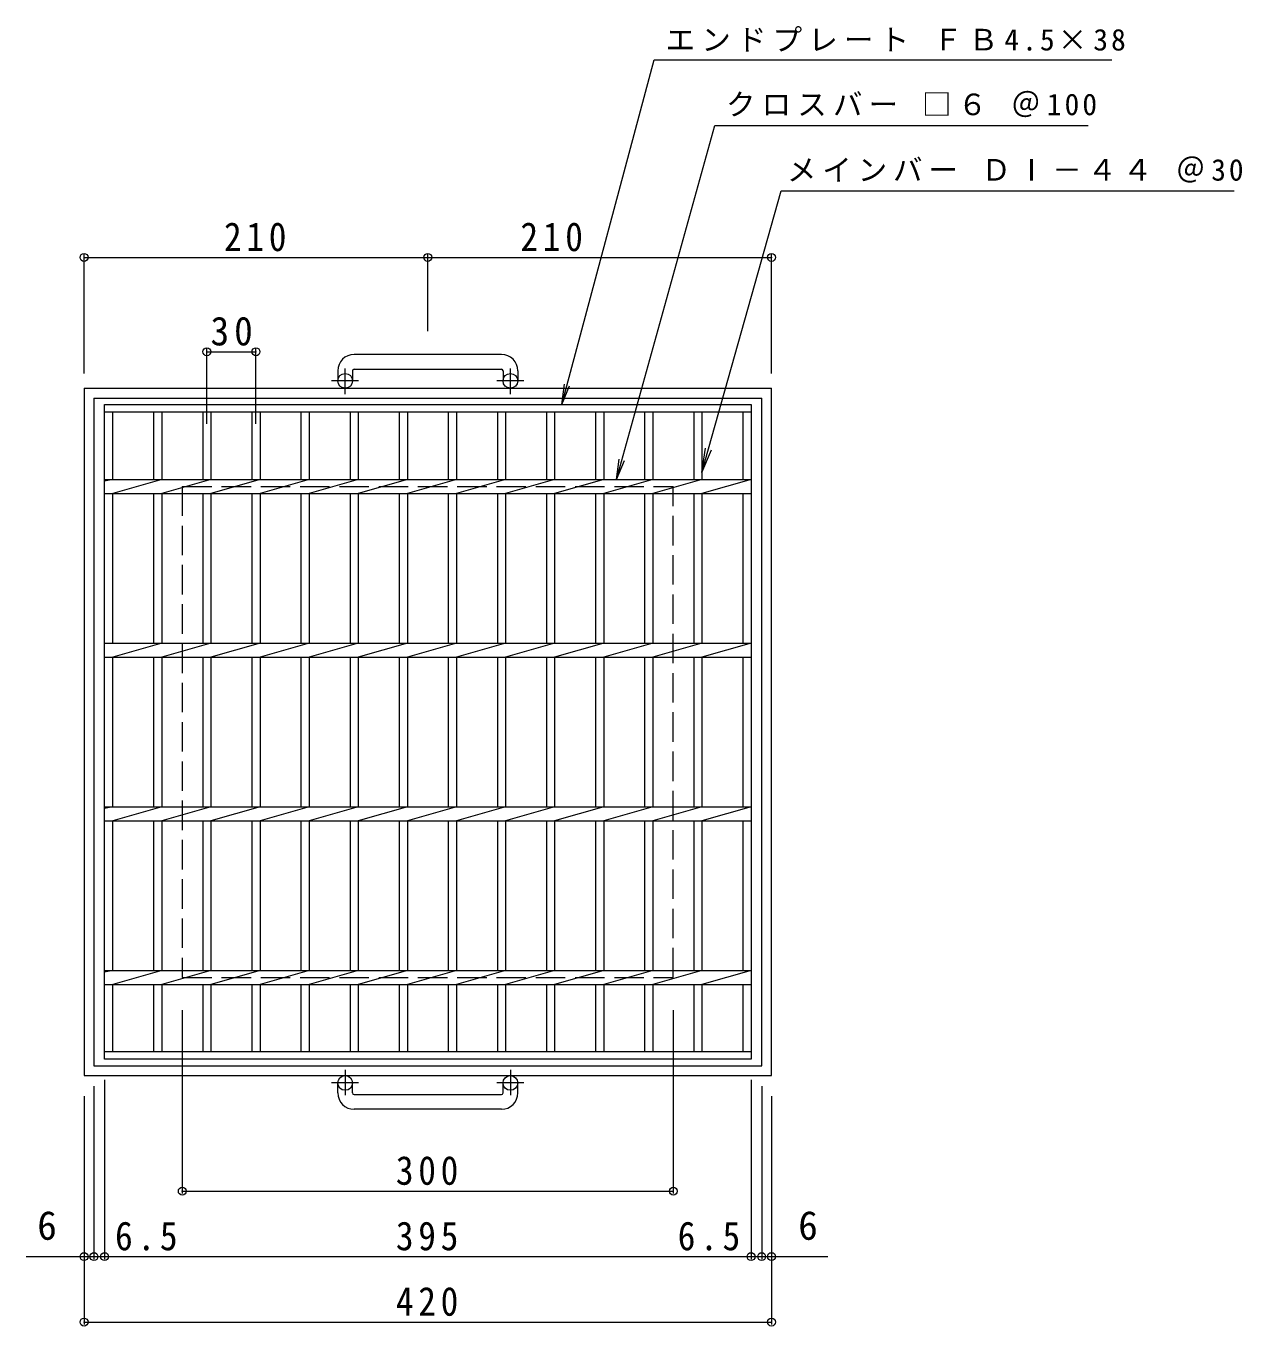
# Model space of a CAD drawing. Units: millimetres, scale not verified. Extents: x -692 to 1015, y -820 to 694.
# Drawn here: x -692 to 51, y -100 to 694 of the extents above; entities that cross this region are included whole.
import ezdxf
from ezdxf.enums import TextEntityAlignment as Align

# ---------------------------------------------------------------- set-up
doc = ezdxf.new("R2010")
doc.units = ezdxf.units.MM
doc.header["$LTSCALE"] = 6
doc.header["$PDMODE"] = 32
doc.header["$PDSIZE"] = 4.8
doc.linetypes.add('CHAIN1', pattern=[8, 5, -1, 1, -1])
doc.linetypes.add('DASHED3', pattern=[4, 3, -1])
for name, color, linetype, lineweight in [('A-1_ピット', 2, 'Continuous', 9), ('A-2_蓋', 3, 'Continuous', 9), ('A-4_寸法', 7, 'Continuous', 9)]:
    doc.layers.add(name, color=color, linetype=linetype, lineweight=lineweight)
doc.styles.add('ＭＳ ゴシック', font='')
doc.styles.get('ＭＳ ゴシック').set_extended_font_data('MS Gothic')

msp = doc.modelspace()

# ---------------------------------------------------------------- linework, layer by layer
at = {"layer": 'A-1_ピット'}
for p, q in [((-401.757, 493.173), (-491.757, 493.173)), ((-501.757, 483.174), (-501.757, 477.074)), ((-492.757, 483.174), (-492.757, 477.074)), ((-491.757, 484.173), (-401.757, 484.173)), ((-400.757, 483.174), (-400.757, 477.074)), ((-391.757, 483.174), (-391.757, 477.074)), ((-656.757, 472.574), (-656.757, 52.574)), ((-656.757, 472.574), (-236.757, 472.574)), ((-236.757, 52.574), (-236.757, 472.574)), ((-650.757, 466.573), (-242.757, 466.573)), ((-242.757, 58.574), (-242.757, 466.573)), ((-656.757, 52.574), (-236.757, 52.574)), ((-501.757, 41.973), (-501.757, 48.073)), ((-492.757, 41.973), (-492.757, 48.073)), ((-400.757, 41.973), (-400.757, 48.073)), ((-391.757, 41.973), (-391.757, 48.073)), ((-491.757, 40.973), (-401.757, 40.973)), ((-401.757, 31.973), (-491.757, 31.973))]:
    msp.add_line(p, q, dxfattribs=at)
at = {"layer": 'A-1_ピット', "linetype": 'CHAIN1'}
for p, q in [((-497.257, 468.966), (-497.257, 484.564)), ((-396.257, 468.966), (-396.257, 484.564)), ((-489.094, 477.074), (-505.501, 477.074)), ((-388.094, 477.074), (-404.501, 477.074)), ((-497.257, 56.18), (-497.257, 40.583)), ((-396.257, 56.18), (-396.257, 40.583)), ((-489.094, 48.073), (-505.501, 48.073)), ((-388.094, 48.073), (-404.501, 48.073))]:
    msp.add_line(p, q, dxfattribs=at)
at = {"layer": 'A-1_ピット', "linetype": 'DASHED3'}
msp.add_line((-596.757, 412.574), (-296.757, 412.574), dxfattribs=at)
at = {"layer": 'A-1_ピット'}
msp.add_lwpolyline([(-650.757, 466.573), (-650.757, 58.574), (-242.757, 58.574)], dxfattribs=at)
at = {"layer": 'A-1_ピット', "linetype": 'DASHED3'}
msp.add_lwpolyline([(-596.757, 412.574), (-596.757, 112.573), (-296.757, 112.573), (-296.757, 412.574)], dxfattribs=at)
at = {"layer": 'A-1_ピット'}
for centre in [(-497.257, 477.074), (-396.257, 477.074), (-497.257, 48.073), (-396.257, 48.073)]:
    msp.add_circle(centre, 4.5, dxfattribs=at)
for centre, radius, start, end in [((-491.757, 483.174), 10, 90, 180), ((-401.757, 483.174), 10, 0, 90), ((-491.757, 483.174), 1, 90, 180), ((-401.757, 483.174), 1, 0, 90), ((-491.757, 41.973), 10, 180, 270), ((-491.757, 41.973), 1, 180, 270), ((-401.757, 41.973), 10, 270, 0), ((-401.757, 41.973), 1, 270, 0)]:
    msp.add_arc(centre, radius, start, end, dxfattribs=at)
at = {"layer": 'A-2_蓋'}
for p, q in [((-644.257, 62.573), (-644.257, 462.573)), ((-644.257, 458.074), (-249.257, 458.074)), ((-639.257, 416.813), (-639.257, 458.074)), ((-614.256, 458.074), (-614.256, 416.813)), ((-609.257, 458.074), (-609.257, 416.813)), ((-584.256, 458.074), (-584.256, 416.813)), ((-579.256, 458.074), (-579.256, 416.813)), ((-554.257, 458.074), (-554.257, 416.813)), ((-549.257, 458.074), (-549.257, 416.813)), ((-524.256, 458.074), (-524.256, 416.813)), ((-519.257, 458.074), (-519.257, 416.813)), ((-494.256, 458.074), (-494.256, 416.813)), ((-489.256, 458.074), (-489.256, 416.813)), ((-464.256, 458.074), (-464.256, 416.813)), ((-459.257, 458.074), (-459.257, 416.813)), ((-434.256, 458.074), (-434.256, 416.813)), ((-429.257, 458.074), (-429.257, 416.813)), ((-404.256, 458.074), (-404.256, 416.813)), ((-399.257, 458.074), (-399.257, 416.813)), ((-374.256, 458.074), (-374.256, 416.813)), ((-369.257, 458.074), (-369.257, 416.813)), ((-344.256, 458.074), (-344.256, 416.813)), ((-339.257, 458.074), (-339.257, 416.813)), ((-314.256, 458.074), (-314.256, 416.813)), ((-309.256, 458.074), (-309.256, 416.813)), ((-284.257, 458.074), (-284.257, 416.813)), ((-279.257, 458.074), (-279.257, 416.813)), ((-254.256, 458.074), (-254.256, 416.813)), ((-639.257, 416.813), (-644.257, 415.813)), ((-644.257, 416.813), (-249.257, 416.813)), ((-609.257, 416.813), (-639.257, 408.334)), ((-579.256, 416.813), (-609.257, 408.334)), ((-549.257, 416.813), (-579.256, 408.334)), ((-519.257, 416.813), (-549.257, 408.334)), ((-489.256, 416.813), (-519.257, 408.334)), ((-459.257, 416.813), (-489.256, 408.334)), ((-429.256, 416.813), (-459.257, 408.334)), ((-399.256, 416.813), (-429.257, 408.334)), ((-369.257, 416.813), (-399.257, 408.334)), ((-339.257, 416.813), (-369.257, 408.334)), ((-309.256, 416.813), (-339.257, 408.334)), ((-279.257, 416.813), (-309.256, 408.334)), ((-249.257, 416.813), (-279.257, 408.334)), ((-644.257, 408.334), (-249.257, 408.334)), ((-639.257, 316.813), (-639.257, 408.334)), ((-614.256, 408.334), (-614.256, 316.813)), ((-609.257, 408.334), (-609.257, 316.813)), ((-584.256, 408.334), (-584.256, 316.813)), ((-579.256, 408.334), (-579.256, 316.813)), ((-554.257, 408.334), (-554.257, 316.813)), ((-549.257, 408.334), (-549.257, 316.813)), ((-524.256, 408.334), (-524.256, 316.813)), ((-519.257, 408.334), (-519.257, 316.813)), ((-494.256, 408.334), (-494.256, 316.813)), ((-489.256, 408.334), (-489.256, 316.813)), ((-464.256, 408.334), (-464.256, 316.813)), ((-459.257, 408.334), (-459.257, 316.813)), ((-434.256, 408.334), (-434.256, 316.813)), ((-429.257, 408.334), (-429.257, 316.813)), ((-404.256, 408.334), (-404.256, 316.813)), ((-399.257, 408.334), (-399.257, 316.813)), ((-374.256, 408.334), (-374.256, 316.813)), ((-369.257, 408.334), (-369.257, 316.813)), ((-344.256, 408.334), (-344.256, 316.813)), ((-339.257, 408.334), (-339.257, 316.813)), ((-314.256, 408.334), (-314.256, 316.813)), ((-309.256, 408.334), (-309.256, 316.813)), ((-284.257, 408.334), (-284.257, 316.813)), ((-279.257, 408.334), (-279.257, 316.813)), ((-254.256, 408.334), (-254.256, 316.813)), ((-644.257, 316.813), (-249.257, 316.813)), ((-609.257, 316.813), (-639.257, 308.334)), ((-579.256, 316.813), (-609.257, 308.334)), ((-549.257, 316.813), (-579.256, 308.334)), ((-519.257, 316.813), (-549.257, 308.334)), ((-489.256, 316.813), (-519.257, 308.334)), ((-459.257, 316.813), (-489.256, 308.334)), ((-429.256, 316.813), (-459.257, 308.334)), ((-399.256, 316.813), (-429.257, 308.334)), ((-369.257, 316.813), (-399.257, 308.334)), ((-339.257, 316.813), (-369.257, 308.334)), ((-309.256, 316.813), (-339.257, 308.334)), ((-279.257, 316.813), (-309.256, 308.334)), ((-249.257, 316.813), (-279.257, 308.334)), ((-644.257, 308.334), (-249.257, 308.334)), ((-639.257, 216.813), (-639.257, 308.334)), ((-614.256, 308.334), (-614.256, 216.813)), ((-609.257, 308.334), (-609.257, 216.813)), ((-584.256, 308.334), (-584.256, 216.813)), ((-579.256, 308.334), (-579.256, 216.813)), ((-554.257, 308.334), (-554.257, 216.813)), ((-549.257, 308.334), (-549.257, 216.813)), ((-524.256, 308.334), (-524.256, 216.813)), ((-519.257, 308.334), (-519.257, 216.813)), ((-494.256, 308.334), (-494.256, 216.813)), ((-489.256, 308.334), (-489.256, 216.813)), ((-464.256, 308.334), (-464.256, 216.813)), ((-459.257, 308.334), (-459.257, 216.813)), ((-434.256, 308.334), (-434.256, 216.813)), ((-429.257, 308.334), (-429.257, 216.813)), ((-404.256, 308.334), (-404.256, 216.813)), ((-399.257, 308.334), (-399.257, 216.813)), ((-374.256, 308.334), (-374.256, 216.813)), ((-369.257, 308.334), (-369.257, 216.813)), ((-344.256, 308.334), (-344.256, 216.813)), ((-339.257, 308.334), (-339.257, 216.813)), ((-314.256, 308.334), (-314.256, 216.813)), ((-309.256, 308.334), (-309.256, 216.813)), ((-284.257, 308.334), (-284.257, 216.813)), ((-279.257, 308.334), (-279.257, 216.813)), ((-254.256, 308.334), (-254.256, 216.813)), ((-639.257, 216.813), (-644.257, 215.813)), ((-644.257, 216.813), (-249.257, 216.813)), ((-609.257, 216.813), (-639.257, 208.334)), ((-579.256, 216.813), (-609.257, 208.334)), ((-549.257, 216.813), (-579.256, 208.334)), ((-519.257, 216.813), (-549.257, 208.334)), ((-489.256, 216.813), (-519.257, 208.334)), ((-459.257, 216.813), (-489.256, 208.334)), ((-429.256, 216.813), (-459.257, 208.334)), ((-399.256, 216.813), (-429.257, 208.334)), ((-369.257, 216.813), (-399.257, 208.334)), ((-339.257, 216.813), (-369.257, 208.334)), ((-309.256, 216.813), (-339.257, 208.334)), ((-279.257, 216.813), (-309.256, 208.334)), ((-249.257, 216.813), (-279.257, 208.334)), ((-644.257, 208.334), (-249.257, 208.334)), ((-639.257, 116.813), (-639.257, 208.334)), ((-614.256, 208.334), (-614.256, 116.813)), ((-609.257, 208.334), (-609.257, 116.813)), ((-584.256, 208.334), (-584.256, 116.813)), ((-579.256, 208.334), (-579.256, 116.813)), ((-554.257, 208.334), (-554.257, 116.813)), ((-549.257, 208.334), (-549.257, 116.813)), ((-524.256, 208.334), (-524.256, 116.813)), ((-519.257, 208.334), (-519.257, 116.813)), ((-494.256, 208.334), (-494.256, 116.813)), ((-489.256, 208.334), (-489.256, 116.813)), ((-464.256, 208.334), (-464.256, 116.813)), ((-459.257, 208.334), (-459.257, 116.813)), ((-434.256, 208.334), (-434.256, 116.813)), ((-429.257, 208.334), (-429.257, 116.813)), ((-404.256, 208.334), (-404.256, 116.813)), ((-399.257, 208.334), (-399.257, 116.813)), ((-374.256, 208.334), (-374.256, 116.813)), ((-369.257, 208.334), (-369.257, 116.813)), ((-344.256, 208.334), (-344.256, 116.813)), ((-339.257, 208.334), (-339.257, 116.813)), ((-314.256, 208.334), (-314.256, 116.813)), ((-309.256, 208.334), (-309.256, 116.813)), ((-284.257, 208.334), (-284.257, 116.813)), ((-279.257, 208.334), (-279.257, 116.813)), ((-254.256, 208.334), (-254.256, 116.813)), ((-639.257, 116.813), (-644.257, 115.813)), ((-644.257, 116.813), (-249.257, 116.813)), ((-609.257, 116.813), (-639.257, 108.333)), ((-579.256, 116.813), (-609.257, 108.333)), ((-549.257, 116.813), (-579.256, 108.333)), ((-519.257, 116.813), (-549.257, 108.333)), ((-489.256, 116.813), (-519.257, 108.333)), ((-459.257, 116.813), (-489.256, 108.333)), ((-429.256, 116.813), (-459.257, 108.333)), ((-399.256, 116.813), (-429.257, 108.333)), ((-369.257, 116.813), (-399.257, 108.333)), ((-339.257, 116.813), (-369.257, 108.333)), ((-309.256, 116.813), (-339.257, 108.333)), ((-279.257, 116.813), (-309.256, 108.333)), ((-249.257, 116.813), (-279.257, 108.333)), ((-644.257, 108.333), (-249.257, 108.333)), ((-639.257, 67.073), (-639.257, 108.333)), ((-614.256, 108.333), (-614.256, 67.073)), ((-609.257, 108.333), (-609.257, 67.073)), ((-584.256, 108.333), (-584.256, 67.073)), ((-579.256, 108.333), (-579.256, 67.073)), ((-554.257, 108.333), (-554.257, 67.073)), ((-549.257, 108.333), (-549.257, 67.073)), ((-524.256, 108.333), (-524.256, 67.073)), ((-519.257, 108.333), (-519.257, 67.073)), ((-494.256, 108.333), (-494.256, 67.073)), ((-489.256, 108.333), (-489.256, 67.073)), ((-464.256, 108.333), (-464.256, 67.073)), ((-459.257, 108.333), (-459.257, 67.073)), ((-434.256, 108.333), (-434.256, 67.073)), ((-429.257, 108.333), (-429.257, 67.073)), ((-404.256, 108.333), (-404.256, 67.073)), ((-399.257, 108.333), (-399.257, 67.073)), ((-374.256, 108.333), (-374.256, 67.073)), ((-369.257, 108.333), (-369.257, 67.073)), ((-344.256, 108.333), (-344.256, 67.073)), ((-339.257, 108.333), (-339.257, 67.073)), ((-314.256, 108.333), (-314.256, 67.073)), ((-309.256, 108.333), (-309.256, 67.073)), ((-284.257, 108.333), (-284.257, 67.073)), ((-279.257, 108.333), (-279.257, 67.073)), ((-254.256, 108.333), (-254.256, 67.073)), ((-249.257, 67.073), (-644.257, 67.073)), ((-249.257, 62.573), (-644.257, 62.573))]:
    msp.add_line(p, q, dxfattribs=at)
msp.add_lwpolyline([(-644.257, 462.573), (-249.257, 462.573), (-249.257, 62.573)], dxfattribs=at)
at = {"layer": 'A-4_寸法'}
for p, q in [((-364.867, 462.573), (-308.437, 673.174)), ((-308.437, 673.174), (-28.792, 673.174)), ((-331.414, 416.813), (-271.431, 633.174)), ((-271.431, 633.174), (-43.219, 633.174)), ((-656.757, 481.574), (-656.757, 554.294)), ((-656.757, 552.494), (-446.757, 552.494)), ((-446.757, 507.512), (-446.757, 554.294)), ((-446.757, 552.494), (-236.757, 552.494)), ((-236.757, 481.574), (-236.757, 554.294)), ((-581.756, 450.826), (-581.756, 496.667)), ((-581.756, 494.867), (-551.757, 494.867)), ((-551.757, 450.826), (-551.757, 496.667)), ((-364.867, 462.573), (-363.236, 474.967)), ((-364.867, 462.573), (-360.084, 474.122)), ((-331.414, 416.813), (-329.783, 429.206)), ((-279.257, 421.066), (-277.116, 435.913)), ((-279.257, 421.066), (-273.347, 434.853)), ((-331.414, 416.813), (-326.631, 428.362)), ((-596.757, 92.573), (-596.757, -19.527)), ((-296.757, 92.573), (-296.757, -19.527)), ((-644.257, 50.074), (-644.257, -59.527)), ((-249.257, 50.074), (-249.257, -59.527)), ((-656.757, 40.073), (-656.757, -99.527)), ((-650.757, 46.074), (-650.757, -59.527)), ((-242.757, 46.074), (-242.757, -59.527)), ((-236.757, 40.073), (-236.757, -99.527)), ((-596.757, -18.027), (-296.757, -18.027)), ((-692.238, -58.027), (-202.35, -58.027)), ((-656.757, -98.027), (-236.757, -98.027))]:
    msp.add_line(p, q, dxfattribs=at)
msp.add_lwpolyline([(-279.257, 421.066), (-230.865, 593.174), (45.888, 593.174)], dxfattribs=at)
for p in [(-656.757, 552.494), (-446.757, 552.494), (-236.757, 552.494), (-581.756, 494.867), (-551.757, 494.867), (-596.757, -18.027), (-296.757, -18.027), (-656.757, -58.027), (-650.757, -58.027), (-644.257, -58.027), (-249.257, -58.027), (-242.757, -58.027), (-236.757, -58.027), (-656.757, -98.027), (-236.757, -98.027)]:
    msp.add_point(p, dxfattribs=at)

# ---------------------------------------------------------------- texts
at = {"layer": 'A-4_寸法', "color": 2, "style": 'ＭＳ ゴシック'}
for p in [(-685.381, -53.027), (-220.448, -53.027)]:
    msp.add_text('6', height=17.6, dxfattribs=at).set_placement(p, align=Align.BOTTOM_LEFT)
at = {"layer": 'A-4_寸法', "char_height": 13.2, "attachment_point": 7, "style": 'ＭＳ ゴシック'}
for s, insert in [('\\T1.21;エンドプレート\\~ＦＢ4.5×38', (-301.426, 678.174)), ('\\T1.21;クロスバー\\~□６\\~＠100', (-264.584, 638.174)), ('\\T1.2;メインバー\\~ＤⅠ－４４\\~＠30', (-227.324, 598.174))]:
    msp.add_mtext(s, dxfattribs=dict(at, insert=insert))
at = {"layer": 'A-4_寸法', "color": 2, "char_height": 17.6, "attachment_point": 7, "style": 'ＭＳ ゴシック'}
for s, insert in [('\\T1.27;\\W0.9;210', (-571.257, 556.094)), ('\\T1.27;\\W0.9;210', (-390.144, 556.094)), ('\\T1.27;\\W0.95;30', (-579.506, 498.467)), ('\\T1.27;\\W0.9;300', (-466.257, -14.427)), ('\\T1.27;\\W0.9;6.5', (-637.822, -54.427)), ('\\T1.27;\\W0.9;395', (-466.257, -54.427)), ('\\T1.27;\\W0.9;6.5', (-294.055, -54.427)), ('\\T1.27;\\W0.9;420', (-466.257, -94.427))]:
    msp.add_mtext(s, dxfattribs=dict(at, insert=insert))

doc.saveas('drawing.dxf')
